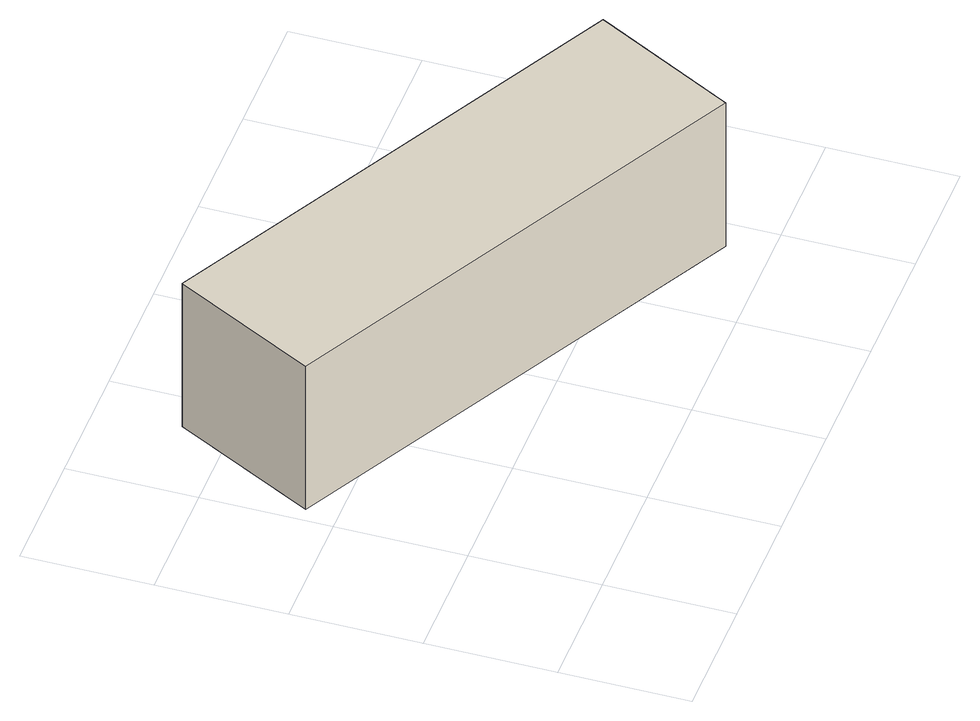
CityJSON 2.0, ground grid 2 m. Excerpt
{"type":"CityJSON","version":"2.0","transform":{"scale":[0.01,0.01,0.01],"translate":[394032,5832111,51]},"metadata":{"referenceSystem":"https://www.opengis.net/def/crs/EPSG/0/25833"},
"CityObjects":{
"building1":{"type":"Building","attributes":{"Gemeindeschluessel":"11000003","BezugspunktDach":"2200","function":"31001_2500","measuredHeight":2.67,"storeysAboveGround":1},"address":[{"country":"Germany","locality":"Berlin","thoroughfareNumber":"8 (2)","thoroughfareName":"Am Posseberg"}],"geometry":[{"type":"Solid","lod":"1","boundaries":[[[[0,1,2,3]],[[4,5,6,7]],[[4,7,3,2]],[[5,4,2,1]],[[6,5,1,0]],[[7,6,0,3]]]]}]}
},
"vertices":[
[753,67,327],[870,288,327],[140,671,327],[24,449,327],[140,671,61],[870,288,61],[753,67,61],[24,449,61]
]}
